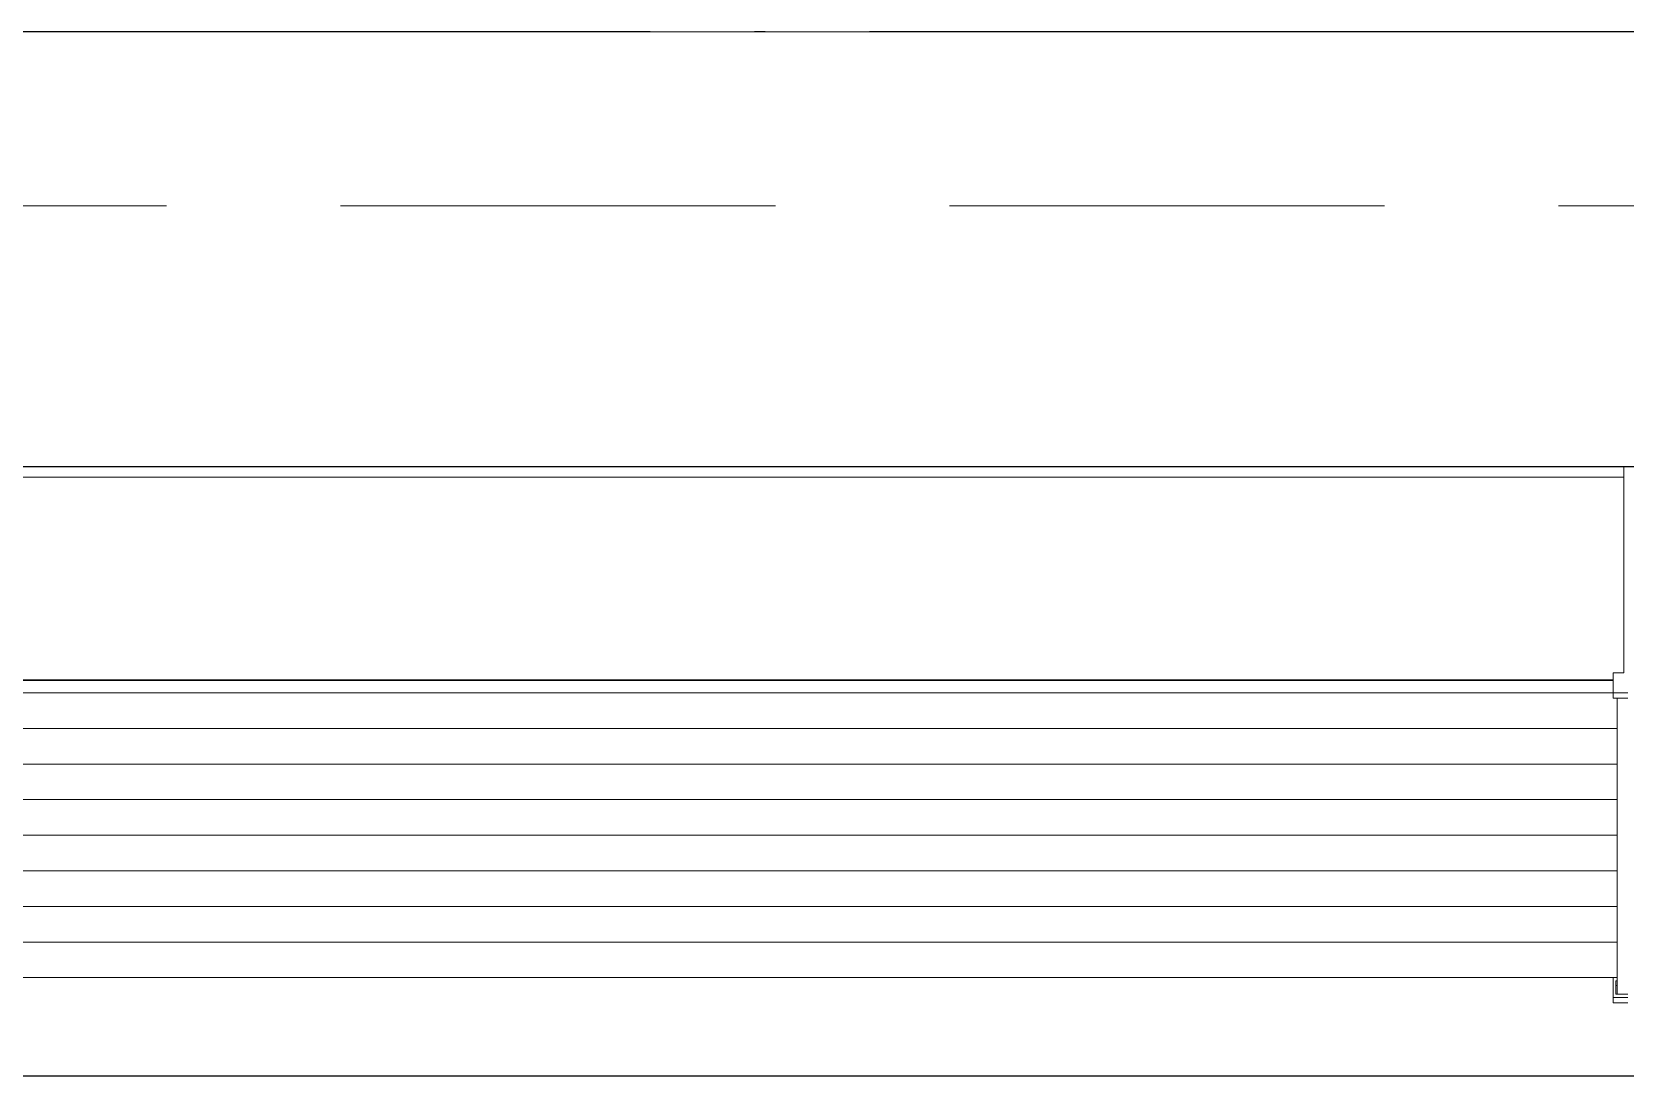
# Model space of a CAD drawing. Extents: x 27938 to 1507990, y 110129 to 923079.
# Drawn here: x 845439 to 846355, y 440432 to 441032 of the extents above; entities that cross this region are included whole.
import ezdxf

# ---------------------------------------------------------------- set-up
doc = ezdxf.new("R2010")
doc.units = 0
doc.header["$LTSCALE"] = 1000
doc.header["$MEASUREMENT"] = 0
doc.linetypes.add('DASH', pattern=[0.35, 0.25, -0.1])
doc.linetypes.add('DOTE', pattern=[2.42, 2, -0.2, 0.02, -0.2])
doc.layers.add('DOTE', color=1, linetype='Continuous')
doc.layers.add('看线', color=251, linetype='Continuous')
for name, color, linetype, lineweight in [('平面-栏杆', 135, 'Continuous', 15), ('平面-看线', 45, 'Continuous', 15), ('平面-空调预留孔', 173, 'Continuous', 15)]:
    doc.layers.add(name, color=color, linetype=linetype, lineweight=lineweight)

# ---------------------------------------------------------------- blocks, each defined once
blk = doc.blocks.new('GDGDGDSDA')
at = {"layer": 'DOTE', "color": 0, "linetype": 'DOTE', "ltscale": 0.3}
blk.add_line((471334.82, 361558.33), (417334.82, 361558.33), dxfattribs=at)
blk = doc.blocks.new('gdgdgdrgdfsfs')
at = {"layer": '平面-空调预留孔'}
for p, q in [((703030.02, 763849.22), (703030.02, 763967.56)), ((703030.02, 763967.56), (703111.72, 763967.56)), ((703030.02, 763961.62), (701455.02, 763961.62)), ((703023.86, 763845.19), (701461.18, 763845.19)), ((703023.86, 763844.89), (701461.18, 763844.89)), ((703023.86, 763834.7), (703023.86, 763849.22)), ((703023.86, 763849.22), (703030.02, 763849.22)), ((703023.86, 763837.79), (701461.18, 763837.79)), ((703032.33, 763837.76), (703023.86, 763837.76)), ((703023.86, 763834.7), (703032.33, 763834.7)), ((703026.17, 763664.59), (703026.17, 763834.7)), ((703026.17, 763817.33), (701458.87, 763817.33)), ((703026.17, 763796.87), (701458.87, 763796.87)), ((703026.17, 763776.42), (701458.87, 763776.42)), ((703026.17, 763755.96), (701458.87, 763755.96)), ((703026.17, 763735.5), (701458.87, 763735.5)), ((703026.17, 763715.04), (701458.87, 763715.04)), ((703026.17, 763694.59), (701458.87, 763694.59)), ((703026.17, 763674.13), (701458.87, 763674.13)), ((703023.86, 763659.61), (703023.86, 763674.13)), ((703023.86, 763674.13), (703026.17, 763674.13)), ((703025.4, 763672.22), (703025.4, 763664.59)), ((703026.17, 763672.22), (703025.4, 763672.22)), ((703026.17, 763669.66), (703025.4, 763669.66)), ((703032.33, 763662.68), (703023.86, 763662.68)), ((703025.4, 763664.59), (703032.33, 763664.59)), ((703023.86, 763659.61), (703032.33, 763659.61))]:
    blk.add_line(p, q, dxfattribs=at)

msp = doc.modelspace()

# ---------------------------------------------------------------- linework, layer by layer
at = {"layer": '平面-栏杆', "color": 8}
msp.add_lwpolyline([(844566.58, 441032.09), (849216.58, 441032.09)], dxfattribs=at)
at = {"layer": '平面-看线', "color": 8, "linetype": 'DASH'}
msp.add_lwpolyline([(844566.58, 440932.09), (849216.58, 440932.09)], dxfattribs=at)
at = {"layer": '看线', "color": 8, "ltscale": 0.5}
for points in [[(849216.58, 440782.09), (844566.58, 440782.09)], [(846566.58, 440782.09), (846566.58, 440432.09), (844566.58, 440432.09), (844566.58, 440782.09)]]:
    msp.add_lwpolyline(points, dxfattribs=at)

# ---------------------------------------------------------------- block references
at = {"layer": 'DOTE', "color": 169}
msp.add_blockref('GDGDGDSDA', (408581.76, 79473.75), dxfattribs=at)
at = {"layer": '平面-空调预留孔', "color": 8}
msp.add_blockref('gdgdgdrgdfsfs', (143324.06, -323185.47), dxfattribs=at)

doc.saveas('drawing.dxf')
